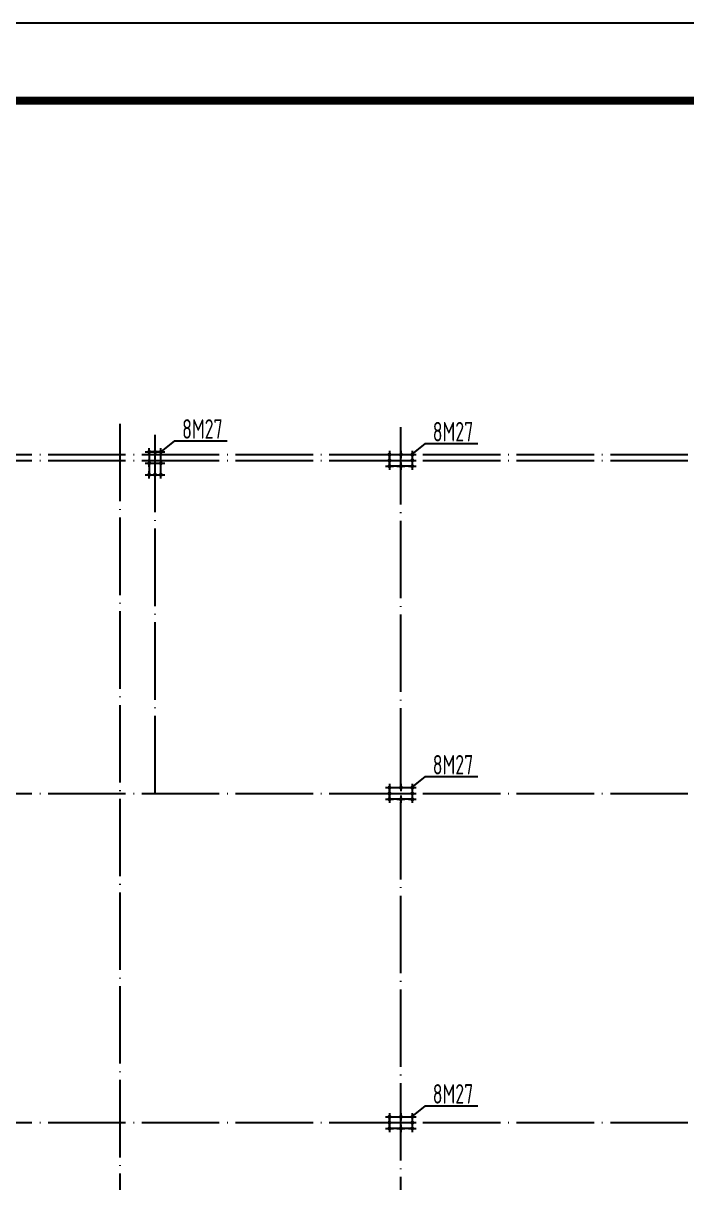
# Model space of a CAD drawing. Extents: x 69728788 to 150676229, y 15322671 to 43663798.
# Drawn here: x 75162744 to 75179886, y 20613360 to 20643303 of the extents above; entities that cross this region are included whole.
import ezdxf

# ---------------------------------------------------------------- set-up
doc = ezdxf.new("R2010")
doc.units = 0
doc.header["$LTSCALE"] = 1000
doc.header["$MEASUREMENT"] = 0
doc.linetypes.add('DOTE', pattern=[2.42, 2, -0.2, 0.02, -0.2])
for name, color, linetype in [('10', 7, 'CONTINUOUS'), ('DOTE', 251, 'DOTE'), ('PUB_TITLE', 4, 'CONTINUOUS'), ('WALL', 4, 'CONTINUOUS'), ('底线', 250, 'CONTINUOUS')]:
    doc.layers.add(name, color=color, linetype=linetype)
doc.styles.add('TSSD_Rein', font='atssdeng.shx', dxfattribs={"width": 0.7, "bigfont": 'atssdchn.shx'})

msp = doc.modelspace()

# ---------------------------------------------------------------- linework, layer by layer
at = {"layer": '10'}
for p, q in [((75165897.7, 20632233.5), (75165993.7, 20632233.5)), ((75165897.7, 20632233.5), (75165993.7, 20632233.5)), ((75165897.7, 20632233.5), (75165993.7, 20632233.5)), ((75165897.7, 20632233.5), (75165993.7, 20632233.5)), ((75166000.1, 20632138.4), (75166000.1, 20632328.6)), ((75166000.1, 20632138.4), (75166000.1, 20632328.6)), ((75166000.1, 20632138.4), (75166000.1, 20632328.6)), ((75166000.1, 20632138.4), (75166000.1, 20632328.6)), ((75166005.1, 20632233.5), (75166101.1, 20632233.5)), ((75166047.7, 20632233.5), (75166143.7, 20632233.5)), ((75166047.7, 20632233.5), (75166143.7, 20632233.5)), ((75166047.7, 20632233.5), (75166143.7, 20632233.5)), ((75166047.7, 20632233.5), (75166143.7, 20632233.5)), ((75166150.1, 20632138.4), (75166150.1, 20632328.6)), ((75166150.1, 20632138.4), (75166150.1, 20632328.6)), ((75166150.1, 20632138.4), (75166150.1, 20632328.6)), ((75166150.1, 20632138.4), (75166150.1, 20632328.6)), ((75166155.1, 20632233.5), (75166251.1, 20632233.5)), ((75166197.7, 20632233.5), (75166293.7, 20632233.5)), ((75166197.7, 20632233.5), (75166293.7, 20632233.5)), ((75166197.7, 20632233.5), (75166293.7, 20632233.5)), ((75166197.7, 20632233.5), (75166293.7, 20632233.5)), ((75166300.1, 20632138.4), (75166300.1, 20632328.6)), ((75166300.1, 20632138.4), (75166300.1, 20632328.6)), ((75166300.1, 20632138.4), (75166300.1, 20632328.6)), ((75166300.1, 20632138.4), (75166300.1, 20632328.6)), ((75166305.1, 20632233.5), (75166401.1, 20632233.5)), ((75172205.5, 20632258.6), (75172205.5, 20632068.4)), ((75172205.5, 20632258.6), (75172205.5, 20632068.4)), ((75172205.5, 20632258.6), (75172205.5, 20632068.4)), ((75172205.5, 20632258.6), (75172205.5, 20632068.4)), ((75172500.5, 20632258.6), (75172500.5, 20632068.4)), ((75172500.5, 20632258.6), (75172500.5, 20632068.4)), ((75172500.5, 20632258.6), (75172500.5, 20632068.4)), ((75172500.5, 20632258.6), (75172500.5, 20632068.4)), ((75172795.5, 20632258.6), (75172795.5, 20632068.4)), ((75172795.5, 20632258.6), (75172795.5, 20632068.4)), ((75172795.5, 20632258.6), (75172795.5, 20632068.4)), ((75172795.5, 20632258.6), (75172795.5, 20632068.4)), ((75165897.7, 20631938.5), (75165993.7, 20631938.5)), ((75165897.7, 20631938.5), (75165993.7, 20631938.5)), ((75165897.7, 20631938.5), (75165993.7, 20631938.5)), ((75165897.7, 20631938.5), (75165993.7, 20631938.5)), ((75166000.1, 20631843.4), (75166000.1, 20632033.6)), ((75166000.1, 20631843.4), (75166000.1, 20632033.6)), ((75166000.1, 20631843.4), (75166000.1, 20632033.6)), ((75166000.1, 20631843.4), (75166000.1, 20632033.6)), ((75166005.1, 20631938.5), (75166101.1, 20631938.5)), ((75166197.7, 20631938.5), (75166293.7, 20631938.5)), ((75166197.7, 20631938.5), (75166293.7, 20631938.5)), ((75166197.7, 20631938.5), (75166293.7, 20631938.5)), ((75166197.7, 20631938.5), (75166293.7, 20631938.5)), ((75166300.1, 20631843.4), (75166300.1, 20632033.6)), ((75166300.1, 20631843.4), (75166300.1, 20632033.6)), ((75166300.1, 20631843.4), (75166300.1, 20632033.6)), ((75166300.1, 20631843.4), (75166300.1, 20632033.6)), ((75166305.1, 20631938.5), (75166401.1, 20631938.5)), ((75172103.1, 20632163.5), (75172199.1, 20632163.5)), ((75172103.1, 20632163.5), (75172199.1, 20632163.5)), ((75172103.1, 20632163.5), (75172199.1, 20632163.5)), ((75172103.1, 20632163.5), (75172199.1, 20632163.5)), ((75172103.1, 20632013.5), (75172199.1, 20632013.5)), ((75172103.1, 20632013.5), (75172199.1, 20632013.5)), ((75172103.1, 20632013.5), (75172199.1, 20632013.5)), ((75172103.1, 20632013.5), (75172199.1, 20632013.5)), ((75172205.5, 20632108.6), (75172205.5, 20631918.4)), ((75172205.5, 20632108.6), (75172205.5, 20631918.4)), ((75172205.5, 20632108.6), (75172205.5, 20631918.4)), ((75172205.5, 20632108.6), (75172205.5, 20631918.4)), ((75172205.5, 20631958.6), (75172205.5, 20631768.4)), ((75172205.5, 20631958.6), (75172205.5, 20631768.4)), ((75172205.5, 20631958.6), (75172205.5, 20631768.4)), ((75172205.5, 20631958.6), (75172205.5, 20631768.4)), ((75172210.5, 20632163.5), (75172306.5, 20632163.5)), ((75172210.5, 20632013.5), (75172306.5, 20632013.5)), ((75172398.1, 20632163.5), (75172494.1, 20632163.5)), ((75172398.1, 20632163.5), (75172494.1, 20632163.5)), ((75172398.1, 20632163.5), (75172494.1, 20632163.5)), ((75172398.1, 20632163.5), (75172494.1, 20632163.5)), ((75172500.5, 20631958.6), (75172500.5, 20631768.4)), ((75172500.5, 20631958.6), (75172500.5, 20631768.4)), ((75172500.5, 20631958.6), (75172500.5, 20631768.4)), ((75172500.5, 20631958.6), (75172500.5, 20631768.4)), ((75172505.5, 20632163.5), (75172601.5, 20632163.5)), ((75172693.1, 20632163.5), (75172789.1, 20632163.5)), ((75172693.1, 20632163.5), (75172789.1, 20632163.5)), ((75172693.1, 20632163.5), (75172789.1, 20632163.5)), ((75172693.1, 20632163.5), (75172789.1, 20632163.5)), ((75172693.1, 20632013.5), (75172789.1, 20632013.5)), ((75172693.1, 20632013.5), (75172789.1, 20632013.5)), ((75172693.1, 20632013.5), (75172789.1, 20632013.5)), ((75172693.1, 20632013.5), (75172789.1, 20632013.5)), ((75172795.5, 20632108.6), (75172795.5, 20631918.4)), ((75172795.5, 20632108.6), (75172795.5, 20631918.4)), ((75172795.5, 20632108.6), (75172795.5, 20631918.4)), ((75172795.5, 20632108.6), (75172795.5, 20631918.4)), ((75172795.5, 20631958.6), (75172795.5, 20631768.4)), ((75172795.5, 20631958.6), (75172795.5, 20631768.4)), ((75172795.5, 20631958.6), (75172795.5, 20631768.4)), ((75172795.5, 20631958.6), (75172795.5, 20631768.4)), ((75172800.5, 20632163.5), (75172896.5, 20632163.5)), ((75172800.5, 20632013.5), (75172896.5, 20632013.5)), ((75165897.7, 20631643.5), (75165993.7, 20631643.5)), ((75165897.7, 20631643.5), (75165993.7, 20631643.5)), ((75165897.7, 20631643.5), (75165993.7, 20631643.5)), ((75165897.7, 20631643.5), (75165993.7, 20631643.5)), ((75166000.1, 20631548.4), (75166000.1, 20631738.6)), ((75166000.1, 20631548.4), (75166000.1, 20631738.6)), ((75166000.1, 20631548.4), (75166000.1, 20631738.6)), ((75166000.1, 20631548.4), (75166000.1, 20631738.6)), ((75166005.1, 20631643.5), (75166101.1, 20631643.5)), ((75166047.7, 20631643.5), (75166143.7, 20631643.5)), ((75166047.7, 20631643.5), (75166143.7, 20631643.5)), ((75166047.7, 20631643.5), (75166143.7, 20631643.5)), ((75166047.7, 20631643.5), (75166143.7, 20631643.5)), ((75166150.1, 20631548.4), (75166150.1, 20631738.6)), ((75166150.1, 20631548.4), (75166150.1, 20631738.6)), ((75166150.1, 20631548.4), (75166150.1, 20631738.6)), ((75166150.1, 20631548.4), (75166150.1, 20631738.6)), ((75166155.1, 20631643.5), (75166251.1, 20631643.5)), ((75166197.7, 20631643.5), (75166293.7, 20631643.5)), ((75166197.7, 20631643.5), (75166293.7, 20631643.5)), ((75166197.7, 20631643.5), (75166293.7, 20631643.5)), ((75166197.7, 20631643.5), (75166293.7, 20631643.5)), ((75166300.1, 20631548.4), (75166300.1, 20631738.6)), ((75166300.1, 20631548.4), (75166300.1, 20631738.6)), ((75166300.1, 20631548.4), (75166300.1, 20631738.6)), ((75166300.1, 20631548.4), (75166300.1, 20631738.6)), ((75166305.1, 20631643.5), (75166401.1, 20631643.5)), ((75172103.1, 20631863.5), (75172199.1, 20631863.5)), ((75172103.1, 20631863.5), (75172199.1, 20631863.5)), ((75172103.1, 20631863.5), (75172199.1, 20631863.5)), ((75172103.1, 20631863.5), (75172199.1, 20631863.5)), ((75172210.5, 20631863.5), (75172306.5, 20631863.5)), ((75172398.1, 20631863.5), (75172494.1, 20631863.5)), ((75172398.1, 20631863.5), (75172494.1, 20631863.5)), ((75172398.1, 20631863.5), (75172494.1, 20631863.5)), ((75172398.1, 20631863.5), (75172494.1, 20631863.5)), ((75172505.5, 20631863.5), (75172601.5, 20631863.5)), ((75172693.1, 20631863.5), (75172789.1, 20631863.5)), ((75172693.1, 20631863.5), (75172789.1, 20631863.5)), ((75172693.1, 20631863.5), (75172789.1, 20631863.5)), ((75172693.1, 20631863.5), (75172789.1, 20631863.5)), ((75172800.5, 20631863.5), (75172896.5, 20631863.5)), ((75172103.1, 20623563.5), (75172199.1, 20623563.5)), ((75172103.1, 20623563.5), (75172199.1, 20623563.5)), ((75172103.1, 20623563.5), (75172199.1, 20623563.5)), ((75172103.1, 20623563.5), (75172199.1, 20623563.5)), ((75172205.5, 20623658.6), (75172205.5, 20623468.4)), ((75172205.5, 20623658.6), (75172205.5, 20623468.4)), ((75172205.5, 20623658.6), (75172205.5, 20623468.4)), ((75172205.5, 20623658.6), (75172205.5, 20623468.4)), ((75172210.5, 20623563.5), (75172306.5, 20623563.5)), ((75172398.1, 20623563.5), (75172494.1, 20623563.5)), ((75172398.1, 20623563.5), (75172494.1, 20623563.5)), ((75172398.1, 20623563.5), (75172494.1, 20623563.5)), ((75172398.1, 20623563.5), (75172494.1, 20623563.5)), ((75172500.5, 20623658.6), (75172500.5, 20623468.4)), ((75172500.5, 20623658.6), (75172500.5, 20623468.4)), ((75172500.5, 20623658.6), (75172500.5, 20623468.4)), ((75172500.5, 20623658.6), (75172500.5, 20623468.4)), ((75172505.5, 20623563.5), (75172601.5, 20623563.5)), ((75172693.1, 20623563.5), (75172789.1, 20623563.5)), ((75172693.1, 20623563.5), (75172789.1, 20623563.5)), ((75172693.1, 20623563.5), (75172789.1, 20623563.5)), ((75172693.1, 20623563.5), (75172789.1, 20623563.5)), ((75172795.5, 20623658.6), (75172795.5, 20623468.4)), ((75172795.5, 20623658.6), (75172795.5, 20623468.4)), ((75172795.5, 20623658.6), (75172795.5, 20623468.4)), ((75172795.5, 20623658.6), (75172795.5, 20623468.4)), ((75172800.5, 20623563.5), (75172896.5, 20623563.5)), ((75172103.1, 20623413.5), (75172199.1, 20623413.5)), ((75172103.1, 20623413.5), (75172199.1, 20623413.5)), ((75172103.1, 20623413.5), (75172199.1, 20623413.5)), ((75172103.1, 20623413.5), (75172199.1, 20623413.5)), ((75172103.1, 20623263.5), (75172199.1, 20623263.5)), ((75172103.1, 20623263.5), (75172199.1, 20623263.5)), ((75172103.1, 20623263.5), (75172199.1, 20623263.5)), ((75172103.1, 20623263.5), (75172199.1, 20623263.5)), ((75172205.5, 20623508.6), (75172205.5, 20623318.4)), ((75172205.5, 20623508.6), (75172205.5, 20623318.4)), ((75172205.5, 20623508.6), (75172205.5, 20623318.4)), ((75172205.5, 20623508.6), (75172205.5, 20623318.4)), ((75172205.5, 20623358.6), (75172205.5, 20623168.4)), ((75172205.5, 20623358.6), (75172205.5, 20623168.4)), ((75172205.5, 20623358.6), (75172205.5, 20623168.4)), ((75172205.5, 20623358.6), (75172205.5, 20623168.4)), ((75172210.5, 20623413.5), (75172306.5, 20623413.5)), ((75172210.5, 20623263.5), (75172306.5, 20623263.5)), ((75172398.1, 20623263.5), (75172494.1, 20623263.5)), ((75172398.1, 20623263.5), (75172494.1, 20623263.5)), ((75172398.1, 20623263.5), (75172494.1, 20623263.5)), ((75172398.1, 20623263.5), (75172494.1, 20623263.5)), ((75172500.5, 20623358.6), (75172500.5, 20623168.4)), ((75172500.5, 20623358.6), (75172500.5, 20623168.4)), ((75172500.5, 20623358.6), (75172500.5, 20623168.4)), ((75172500.5, 20623358.6), (75172500.5, 20623168.4)), ((75172505.5, 20623263.5), (75172601.5, 20623263.5)), ((75172693.1, 20623413.5), (75172789.1, 20623413.5)), ((75172693.1, 20623413.5), (75172789.1, 20623413.5)), ((75172693.1, 20623413.5), (75172789.1, 20623413.5)), ((75172693.1, 20623413.5), (75172789.1, 20623413.5)), ((75172693.1, 20623263.5), (75172789.1, 20623263.5)), ((75172693.1, 20623263.5), (75172789.1, 20623263.5)), ((75172693.1, 20623263.5), (75172789.1, 20623263.5)), ((75172693.1, 20623263.5), (75172789.1, 20623263.5)), ((75172795.5, 20623508.6), (75172795.5, 20623318.4)), ((75172795.5, 20623508.6), (75172795.5, 20623318.4)), ((75172795.5, 20623508.6), (75172795.5, 20623318.4)), ((75172795.5, 20623508.6), (75172795.5, 20623318.4)), ((75172795.5, 20623358.6), (75172795.5, 20623168.4)), ((75172795.5, 20623358.6), (75172795.5, 20623168.4)), ((75172795.5, 20623358.6), (75172795.5, 20623168.4)), ((75172795.5, 20623358.6), (75172795.5, 20623168.4)), ((75172800.5, 20623413.5), (75172896.5, 20623413.5)), ((75172800.5, 20623263.5), (75172896.5, 20623263.5)), ((75172103.1, 20615063.5), (75172199.1, 20615063.5)), ((75172103.1, 20615063.5), (75172199.1, 20615063.5)), ((75172103.1, 20615063.5), (75172199.1, 20615063.5)), ((75172103.1, 20615063.5), (75172199.1, 20615063.5)), ((75172103.1, 20614913.5), (75172199.1, 20614913.5)), ((75172103.1, 20614913.5), (75172199.1, 20614913.5)), ((75172103.1, 20614913.5), (75172199.1, 20614913.5)), ((75172103.1, 20614913.5), (75172199.1, 20614913.5)), ((75172205.5, 20615158.6), (75172205.5, 20614968.4)), ((75172205.5, 20615158.6), (75172205.5, 20614968.4)), ((75172205.5, 20615158.6), (75172205.5, 20614968.4)), ((75172205.5, 20615158.6), (75172205.5, 20614968.4)), ((75172205.5, 20615008.6), (75172205.5, 20614818.4)), ((75172205.5, 20615008.6), (75172205.5, 20614818.4)), ((75172205.5, 20615008.6), (75172205.5, 20614818.4)), ((75172205.5, 20615008.6), (75172205.5, 20614818.4)), ((75172210.5, 20615063.5), (75172306.5, 20615063.5)), ((75172210.5, 20614913.5), (75172306.5, 20614913.5)), ((75172398.1, 20615063.5), (75172494.1, 20615063.5)), ((75172398.1, 20615063.5), (75172494.1, 20615063.5)), ((75172398.1, 20615063.5), (75172494.1, 20615063.5)), ((75172398.1, 20615063.5), (75172494.1, 20615063.5)), ((75172500.5, 20615158.6), (75172500.5, 20614968.4)), ((75172500.5, 20615158.6), (75172500.5, 20614968.4)), ((75172500.5, 20615158.6), (75172500.5, 20614968.4)), ((75172500.5, 20615158.6), (75172500.5, 20614968.4)), ((75172505.5, 20615063.5), (75172601.5, 20615063.5)), ((75172693.1, 20615063.5), (75172789.1, 20615063.5)), ((75172693.1, 20615063.5), (75172789.1, 20615063.5)), ((75172693.1, 20615063.5), (75172789.1, 20615063.5)), ((75172693.1, 20615063.5), (75172789.1, 20615063.5)), ((75172693.1, 20614913.5), (75172789.1, 20614913.5)), ((75172693.1, 20614913.5), (75172789.1, 20614913.5)), ((75172693.1, 20614913.5), (75172789.1, 20614913.5)), ((75172693.1, 20614913.5), (75172789.1, 20614913.5)), ((75172795.5, 20615158.6), (75172795.5, 20614968.4)), ((75172795.5, 20615158.6), (75172795.5, 20614968.4)), ((75172795.5, 20615158.6), (75172795.5, 20614968.4)), ((75172795.5, 20615158.6), (75172795.5, 20614968.4)), ((75172795.5, 20615008.6), (75172795.5, 20614818.4)), ((75172795.5, 20615008.6), (75172795.5, 20614818.4)), ((75172795.5, 20615008.6), (75172795.5, 20614818.4)), ((75172795.5, 20615008.6), (75172795.5, 20614818.4)), ((75172800.5, 20615063.5), (75172896.5, 20615063.5)), ((75172800.5, 20614913.5), (75172896.5, 20614913.5)), ((75172103.1, 20614763.5), (75172199.1, 20614763.5)), ((75172103.1, 20614763.5), (75172199.1, 20614763.5)), ((75172103.1, 20614763.5), (75172199.1, 20614763.5)), ((75172103.1, 20614763.5), (75172199.1, 20614763.5)), ((75172205.5, 20614858.6), (75172205.5, 20614668.4)), ((75172205.5, 20614858.6), (75172205.5, 20614668.4)), ((75172205.5, 20614858.6), (75172205.5, 20614668.4)), ((75172205.5, 20614858.6), (75172205.5, 20614668.4)), ((75172210.5, 20614763.5), (75172306.5, 20614763.5)), ((75172398.1, 20614763.5), (75172494.1, 20614763.5)), ((75172398.1, 20614763.5), (75172494.1, 20614763.5)), ((75172398.1, 20614763.5), (75172494.1, 20614763.5)), ((75172398.1, 20614763.5), (75172494.1, 20614763.5)), ((75172500.5, 20614858.6), (75172500.5, 20614668.4)), ((75172500.5, 20614858.6), (75172500.5, 20614668.4)), ((75172500.5, 20614858.6), (75172500.5, 20614668.4)), ((75172500.5, 20614858.6), (75172500.5, 20614668.4)), ((75172505.5, 20614763.5), (75172601.5, 20614763.5)), ((75172693.1, 20614763.5), (75172789.1, 20614763.5)), ((75172693.1, 20614763.5), (75172789.1, 20614763.5)), ((75172693.1, 20614763.5), (75172789.1, 20614763.5)), ((75172693.1, 20614763.5), (75172789.1, 20614763.5)), ((75172795.5, 20614858.6), (75172795.5, 20614668.4)), ((75172795.5, 20614858.6), (75172795.5, 20614668.4)), ((75172795.5, 20614858.6), (75172795.5, 20614668.4)), ((75172795.5, 20614858.6), (75172795.5, 20614668.4)), ((75172800.5, 20614763.5), (75172896.5, 20614763.5))]:
    msp.add_line(p, q, dxfattribs=at)
at = {"layer": '10', "const_width": 51.2}
for points in [[(75166000.1, 20632259.1, -1), (75166000.1, 20632207.9, -1), (75166000.1, 20632259.1)], [(75166000.1, 20632259.1, -1), (75166000.1, 20632207.9, -1), (75166000.1, 20632259.1)], [(75166000.1, 20632259.1, -1), (75166000.1, 20632207.9, -1), (75166000.1, 20632259.1)], [(75166000.1, 20632259.1, -1), (75166000.1, 20632207.9, -1), (75166000.1, 20632259.1)], [(75166150.1, 20632259.1, -1), (75166150.1, 20632207.9, -1), (75166150.1, 20632259.1)], [(75166150.1, 20632259.1, -1), (75166150.1, 20632207.9, -1), (75166150.1, 20632259.1)], [(75166150.1, 20632259.1, -1), (75166150.1, 20632207.9, -1), (75166150.1, 20632259.1)], [(75166150.1, 20632259.1, -1), (75166150.1, 20632207.9, -1), (75166150.1, 20632259.1)], [(75166300.1, 20632259.1, -1), (75166300.1, 20632207.9, -1), (75166300.1, 20632259.1)], [(75166300.1, 20632259.1, -1), (75166300.1, 20632207.9, -1), (75166300.1, 20632259.1)], [(75166300.1, 20632259.1, -1), (75166300.1, 20632207.9, -1), (75166300.1, 20632259.1)], [(75166300.1, 20632259.1, -1), (75166300.1, 20632207.9, -1), (75166300.1, 20632259.1)], [(75166000.1, 20631964.1, -1), (75166000.1, 20631912.9, -1), (75166000.1, 20631964.1)], [(75166000.1, 20631964.1, -1), (75166000.1, 20631912.9, -1), (75166000.1, 20631964.1)], [(75166000.1, 20631964.1, -1), (75166000.1, 20631912.9, -1), (75166000.1, 20631964.1)], [(75166000.1, 20631964.1, -1), (75166000.1, 20631912.9, -1), (75166000.1, 20631964.1)], [(75166300.1, 20631964.1, -1), (75166300.1, 20631912.9, -1), (75166300.1, 20631964.1)], [(75166300.1, 20631964.1, -1), (75166300.1, 20631912.9, -1), (75166300.1, 20631964.1)], [(75166300.1, 20631964.1, -1), (75166300.1, 20631912.9, -1), (75166300.1, 20631964.1)], [(75166300.1, 20631964.1, -1), (75166300.1, 20631912.9, -1), (75166300.1, 20631964.1)], [(75172205.5, 20632137.9, 1), (75172205.5, 20632189.1, 1), (75172205.5, 20632137.9)], [(75172205.5, 20632137.9, 1), (75172205.5, 20632189.1, 1), (75172205.5, 20632137.9)], [(75172205.5, 20632137.9, 1), (75172205.5, 20632189.1, 1), (75172205.5, 20632137.9)], [(75172205.5, 20632137.9, 1), (75172205.5, 20632189.1, 1), (75172205.5, 20632137.9)], [(75172205.5, 20631987.9, 1), (75172205.5, 20632039.1, 1), (75172205.5, 20631987.9)], [(75172205.5, 20631987.9, 1), (75172205.5, 20632039.1, 1), (75172205.5, 20631987.9)], [(75172205.5, 20631987.9, 1), (75172205.5, 20632039.1, 1), (75172205.5, 20631987.9)], [(75172205.5, 20631987.9, 1), (75172205.5, 20632039.1, 1), (75172205.5, 20631987.9)], [(75172500.5, 20632137.9, 1), (75172500.5, 20632189.1, 1), (75172500.5, 20632137.9)], [(75172500.5, 20632137.9, 1), (75172500.5, 20632189.1, 1), (75172500.5, 20632137.9)], [(75172500.5, 20632137.9, 1), (75172500.5, 20632189.1, 1), (75172500.5, 20632137.9)], [(75172500.5, 20632137.9, 1), (75172500.5, 20632189.1, 1), (75172500.5, 20632137.9)], [(75172795.5, 20632137.9, 1), (75172795.5, 20632189.1, 1), (75172795.5, 20632137.9)], [(75172795.5, 20632137.9, 1), (75172795.5, 20632189.1, 1), (75172795.5, 20632137.9)], [(75172795.5, 20632137.9, 1), (75172795.5, 20632189.1, 1), (75172795.5, 20632137.9)], [(75172795.5, 20632137.9, 1), (75172795.5, 20632189.1, 1), (75172795.5, 20632137.9)], [(75172795.5, 20631987.9, 1), (75172795.5, 20632039.1, 1), (75172795.5, 20631987.9)], [(75172795.5, 20631987.9, 1), (75172795.5, 20632039.1, 1), (75172795.5, 20631987.9)], [(75172795.5, 20631987.9, 1), (75172795.5, 20632039.1, 1), (75172795.5, 20631987.9)], [(75172795.5, 20631987.9, 1), (75172795.5, 20632039.1, 1), (75172795.5, 20631987.9)], [(75166000.1, 20631669.1, -1), (75166000.1, 20631617.9, -1), (75166000.1, 20631669.1)], [(75166000.1, 20631669.1, -1), (75166000.1, 20631617.9, -1), (75166000.1, 20631669.1)], [(75166000.1, 20631669.1, -1), (75166000.1, 20631617.9, -1), (75166000.1, 20631669.1)], [(75166000.1, 20631669.1, -1), (75166000.1, 20631617.9, -1), (75166000.1, 20631669.1)], [(75166150.1, 20631669.1, -1), (75166150.1, 20631617.9, -1), (75166150.1, 20631669.1)], [(75166150.1, 20631669.1, -1), (75166150.1, 20631617.9, -1), (75166150.1, 20631669.1)], [(75166150.1, 20631669.1, -1), (75166150.1, 20631617.9, -1), (75166150.1, 20631669.1)], [(75166150.1, 20631669.1, -1), (75166150.1, 20631617.9, -1), (75166150.1, 20631669.1)], [(75166300.1, 20631669.1, -1), (75166300.1, 20631617.9, -1), (75166300.1, 20631669.1)], [(75166300.1, 20631669.1, -1), (75166300.1, 20631617.9, -1), (75166300.1, 20631669.1)], [(75166300.1, 20631669.1, -1), (75166300.1, 20631617.9, -1), (75166300.1, 20631669.1)], [(75166300.1, 20631669.1, -1), (75166300.1, 20631617.9, -1), (75166300.1, 20631669.1)], [(75172205.5, 20631837.9, 1), (75172205.5, 20631889.1, 1), (75172205.5, 20631837.9)], [(75172205.5, 20631837.9, 1), (75172205.5, 20631889.1, 1), (75172205.5, 20631837.9)], [(75172205.5, 20631837.9, 1), (75172205.5, 20631889.1, 1), (75172205.5, 20631837.9)], [(75172205.5, 20631837.9, 1), (75172205.5, 20631889.1, 1), (75172205.5, 20631837.9)], [(75172500.5, 20631837.9, 1), (75172500.5, 20631889.1, 1), (75172500.5, 20631837.9)], [(75172500.5, 20631837.9, 1), (75172500.5, 20631889.1, 1), (75172500.5, 20631837.9)], [(75172500.5, 20631837.9, 1), (75172500.5, 20631889.1, 1), (75172500.5, 20631837.9)], [(75172500.5, 20631837.9, 1), (75172500.5, 20631889.1, 1), (75172500.5, 20631837.9)], [(75172795.5, 20631837.9, 1), (75172795.5, 20631889.1, 1), (75172795.5, 20631837.9)], [(75172795.5, 20631837.9, 1), (75172795.5, 20631889.1, 1), (75172795.5, 20631837.9)], [(75172795.5, 20631837.9, 1), (75172795.5, 20631889.1, 1), (75172795.5, 20631837.9)], [(75172795.5, 20631837.9, 1), (75172795.5, 20631889.1, 1), (75172795.5, 20631837.9)], [(75172205.5, 20623537.9, 1), (75172205.5, 20623589.1, 1), (75172205.5, 20623537.9)], [(75172205.5, 20623537.9, 1), (75172205.5, 20623589.1, 1), (75172205.5, 20623537.9)], [(75172205.5, 20623537.9, 1), (75172205.5, 20623589.1, 1), (75172205.5, 20623537.9)], [(75172205.5, 20623537.9, 1), (75172205.5, 20623589.1, 1), (75172205.5, 20623537.9)], [(75172500.5, 20623537.9, 1), (75172500.5, 20623589.1, 1), (75172500.5, 20623537.9)], [(75172500.5, 20623537.9, 1), (75172500.5, 20623589.1, 1), (75172500.5, 20623537.9)], [(75172500.5, 20623537.9, 1), (75172500.5, 20623589.1, 1), (75172500.5, 20623537.9)], [(75172500.5, 20623537.9, 1), (75172500.5, 20623589.1, 1), (75172500.5, 20623537.9)], [(75172795.5, 20623537.9, 1), (75172795.5, 20623589.1, 1), (75172795.5, 20623537.9)], [(75172795.5, 20623537.9, 1), (75172795.5, 20623589.1, 1), (75172795.5, 20623537.9)], [(75172795.5, 20623537.9, 1), (75172795.5, 20623589.1, 1), (75172795.5, 20623537.9)], [(75172795.5, 20623537.9, 1), (75172795.5, 20623589.1, 1), (75172795.5, 20623537.9)], [(75172205.5, 20623387.9, 1), (75172205.5, 20623439.1, 1), (75172205.5, 20623387.9)], [(75172205.5, 20623387.9, 1), (75172205.5, 20623439.1, 1), (75172205.5, 20623387.9)], [(75172205.5, 20623387.9, 1), (75172205.5, 20623439.1, 1), (75172205.5, 20623387.9)], [(75172205.5, 20623387.9, 1), (75172205.5, 20623439.1, 1), (75172205.5, 20623387.9)], [(75172205.5, 20623237.9, 1), (75172205.5, 20623289.1, 1), (75172205.5, 20623237.9)], [(75172205.5, 20623237.9, 1), (75172205.5, 20623289.1, 1), (75172205.5, 20623237.9)], [(75172205.5, 20623237.9, 1), (75172205.5, 20623289.1, 1), (75172205.5, 20623237.9)], [(75172205.5, 20623237.9, 1), (75172205.5, 20623289.1, 1), (75172205.5, 20623237.9)], [(75172500.5, 20623237.9, 1), (75172500.5, 20623289.1, 1), (75172500.5, 20623237.9)], [(75172500.5, 20623237.9, 1), (75172500.5, 20623289.1, 1), (75172500.5, 20623237.9)], [(75172500.5, 20623237.9, 1), (75172500.5, 20623289.1, 1), (75172500.5, 20623237.9)], [(75172500.5, 20623237.9, 1), (75172500.5, 20623289.1, 1), (75172500.5, 20623237.9)], [(75172795.5, 20623387.9, 1), (75172795.5, 20623439.1, 1), (75172795.5, 20623387.9)], [(75172795.5, 20623387.9, 1), (75172795.5, 20623439.1, 1), (75172795.5, 20623387.9)], [(75172795.5, 20623387.9, 1), (75172795.5, 20623439.1, 1), (75172795.5, 20623387.9)], [(75172795.5, 20623387.9, 1), (75172795.5, 20623439.1, 1), (75172795.5, 20623387.9)], [(75172795.5, 20623237.9, 1), (75172795.5, 20623289.1, 1), (75172795.5, 20623237.9)], [(75172795.5, 20623237.9, 1), (75172795.5, 20623289.1, 1), (75172795.5, 20623237.9)], [(75172795.5, 20623237.9, 1), (75172795.5, 20623289.1, 1), (75172795.5, 20623237.9)], [(75172795.5, 20623237.9, 1), (75172795.5, 20623289.1, 1), (75172795.5, 20623237.9)], [(75172205.5, 20615037.9, 1), (75172205.5, 20615089.1, 1), (75172205.5, 20615037.9)], [(75172205.5, 20615037.9, 1), (75172205.5, 20615089.1, 1), (75172205.5, 20615037.9)], [(75172205.5, 20615037.9, 1), (75172205.5, 20615089.1, 1), (75172205.5, 20615037.9)], [(75172205.5, 20615037.9, 1), (75172205.5, 20615089.1, 1), (75172205.5, 20615037.9)], [(75172205.5, 20614887.9, 1), (75172205.5, 20614939.1, 1), (75172205.5, 20614887.9)], [(75172205.5, 20614887.9, 1), (75172205.5, 20614939.1, 1), (75172205.5, 20614887.9)], [(75172205.5, 20614887.9, 1), (75172205.5, 20614939.1, 1), (75172205.5, 20614887.9)], [(75172205.5, 20614887.9, 1), (75172205.5, 20614939.1, 1), (75172205.5, 20614887.9)], [(75172500.5, 20615037.9, 1), (75172500.5, 20615089.1, 1), (75172500.5, 20615037.9)], [(75172500.5, 20615037.9, 1), (75172500.5, 20615089.1, 1), (75172500.5, 20615037.9)], [(75172500.5, 20615037.9, 1), (75172500.5, 20615089.1, 1), (75172500.5, 20615037.9)], [(75172500.5, 20615037.9, 1), (75172500.5, 20615089.1, 1), (75172500.5, 20615037.9)], [(75172795.5, 20615037.9, 1), (75172795.5, 20615089.1, 1), (75172795.5, 20615037.9)], [(75172795.5, 20615037.9, 1), (75172795.5, 20615089.1, 1), (75172795.5, 20615037.9)], [(75172795.5, 20615037.9, 1), (75172795.5, 20615089.1, 1), (75172795.5, 20615037.9)], [(75172795.5, 20615037.9, 1), (75172795.5, 20615089.1, 1), (75172795.5, 20615037.9)], [(75172795.5, 20614887.9, 1), (75172795.5, 20614939.1, 1), (75172795.5, 20614887.9)], [(75172795.5, 20614887.9, 1), (75172795.5, 20614939.1, 1), (75172795.5, 20614887.9)], [(75172795.5, 20614887.9, 1), (75172795.5, 20614939.1, 1), (75172795.5, 20614887.9)], [(75172795.5, 20614887.9, 1), (75172795.5, 20614939.1, 1), (75172795.5, 20614887.9)], [(75172205.5, 20614737.9, 1), (75172205.5, 20614789.1, 1), (75172205.5, 20614737.9)], [(75172205.5, 20614737.9, 1), (75172205.5, 20614789.1, 1), (75172205.5, 20614737.9)], [(75172205.5, 20614737.9, 1), (75172205.5, 20614789.1, 1), (75172205.5, 20614737.9)], [(75172205.5, 20614737.9, 1), (75172205.5, 20614789.1, 1), (75172205.5, 20614737.9)], [(75172500.5, 20614737.9, 1), (75172500.5, 20614789.1, 1), (75172500.5, 20614737.9)], [(75172500.5, 20614737.9, 1), (75172500.5, 20614789.1, 1), (75172500.5, 20614737.9)], [(75172500.5, 20614737.9, 1), (75172500.5, 20614789.1, 1), (75172500.5, 20614737.9)], [(75172500.5, 20614737.9, 1), (75172500.5, 20614789.1, 1), (75172500.5, 20614737.9)], [(75172795.5, 20614737.9, 1), (75172795.5, 20614789.1, 1), (75172795.5, 20614737.9)], [(75172795.5, 20614737.9, 1), (75172795.5, 20614789.1, 1), (75172795.5, 20614737.9)], [(75172795.5, 20614737.9, 1), (75172795.5, 20614789.1, 1), (75172795.5, 20614737.9)], [(75172795.5, 20614737.9, 1), (75172795.5, 20614789.1, 1), (75172795.5, 20614737.9)]]:
    msp.add_lwpolyline(points, format="xyb", close=True, dxfattribs=at)
at = {"layer": 'DOTE'}
for p, q in [((75165250.1, 20538996.5), (75165250.1, 20632996.5)), ((75172500.5, 20538913.5), (75172500.5, 20632913.5)), ((75166150.1, 20623413.5), (75166150.1, 20632746.5)), ((75122250.5, 20632163.5), (75232250.5, 20632163.5)), ((75122250.5, 20632013.5), (75232250.5, 20632013.5)), ((75122250.5, 20623413.5), (75232250.5, 20623413.5)), ((75122250.5, 20614913.5), (75232250.5, 20614913.5))]:
    msp.add_line(p, q, dxfattribs=at)
at = {"layer": 'PUB_TITLE'}
msp.add_lwpolyline([(75107584.3, 20524502.8), (75275784.3, 20524502.8), (75275784.3, 20643302.8), (75107584.3, 20643302.8)], close=True, dxfattribs=at)
at = {"layer": 'PUB_TITLE', "const_width": 200}
msp.add_lwpolyline([(75112584.3, 20526502.8), (75273784.3, 20526502.8), (75273784.3, 20641302.8), (75112584.3, 20641302.8)], close=True, dxfattribs=at)
at = {"layer": 'WALL'}
for points in [[(75166306.5, 20632233.5), (75166665.5, 20632520.9), (75168011.9, 20632520.9)], [(75172779.9, 20632163.5), (75173138.9, 20632450.9), (75174485.3, 20632450.9)], [(75172779.9, 20623563.5), (75173138.9, 20623850.9), (75174485.3, 20623850.9)], [(75172779.9, 20615063.5), (75173138.9, 20615350.9), (75174485.3, 20615350.9)]]:
    msp.add_lwpolyline(points, dxfattribs=at)
at = {"layer": '底线'}
for p, q in [((75166150.1, 20631643.5), (75166150.1, 20632233.5)), ((75166000.1, 20631938.5), (75166300.1, 20631938.5))]:
    msp.add_line(p, q, dxfattribs=at)
for points in [[(75166000.1, 20631643.5), (75166300.1, 20631643.5), (75166300.1, 20632233.5), (75166000.1, 20632233.5)], [(75172205.5, 20632163.5), (75172795.5, 20632163.5), (75172795.5, 20631863.5), (75172205.5, 20631863.5)], [(75172205.5, 20623563.5), (75172795.5, 20623563.5), (75172795.5, 20623263.5), (75172205.5, 20623263.5)], [(75172205.5, 20615063.5), (75172795.5, 20615063.5), (75172795.5, 20614763.5), (75172205.5, 20614763.5)]]:
    msp.add_lwpolyline(points, close=True, dxfattribs=at)
for points in [[(75172205.5, 20632013.5), (75172795.5, 20632013.5)], [(75172205.5, 20623413.5), (75172795.5, 20623413.5)], [(75172205.5, 20614913.5), (75172795.5, 20614913.5)]]:
    msp.add_lwpolyline(points, dxfattribs=at)

# ---------------------------------------------------------------- texts
at = {"layer": 'WALL', "style": 'TSSD_Rein', "width": 0.7}
for p in [(75166849.2, 20632573.5), (75173322.6, 20632503.5), (75173322.6, 20623903.5), (75173322.6, 20615403.5)]:
    msp.add_text('8M27', height=504, dxfattribs=at).set_placement(p)

doc.saveas('drawing.dxf')
